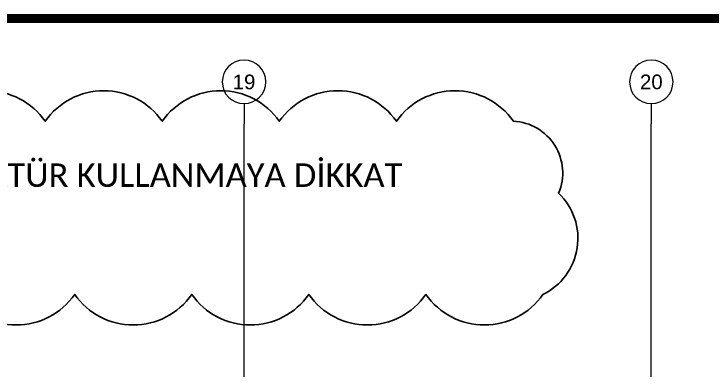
# Model space of a CAD drawing. Header units: millimetres. Extents: x -24 to 530668, y -246875 to -2983.
# Drawn here: x 264616 to 266047, y -113715 to -112985 of the extents above; entities that cross this region are included whole.
import ezdxf
from ezdxf.enums import TextEntityAlignment as Align

# ---------------------------------------------------------------- set-up
doc = ezdxf.new("R2010")
doc.units = ezdxf.units.MM
doc.layers.get('0').update_dxf_attribs({"lineweight": 20})
doc.layers.add('a_grid_label', color=9, linetype='Continuous')
doc.layers.add('yazı', color=11, linetype='Continuous')
for name, color, linetype, lineweight in [('irem rev', 23, 'Continuous', 30), ('t_tarama', 253, 'Continuous', 5), ('ölçü', 251, 'Continuous', 5)]:
    doc.layers.add(name, color=color, linetype=linetype, lineweight=lineweight)
doc.styles.add('txt_tur_1', font='arial.ttf', dxfattribs={"height": 1.5})
doc.styles.add('yazı', font='arial.ttf')

# ---------------------------------------------------------------- blocks, each defined once
blk = doc.blocks.new('a_grid label')
at = {"layer": 'a_grid_label'}
blk.add_line((0, 4.14), (0, 0), dxfattribs=at)
blk.add_circle((0, 8.6), 4.46, dxfattribs=at)
at = {"layer": 'a_grid_label', "style": 'txt_tur_1'}
blk.add_attdef('A1', text='', height=3, dxfattribs=at).set_placement((0, 7.25), align=Align.CENTER)
blk = doc.blocks.new('aydınlatma sd')
at = {"layer": 't_tarama'}
for p, q in [((259576.11, -116061.97, -17966.19), (259576.11, -112799.7, -17966.19)), ((260411.11, -116061.97, -17966.19), (260411.11, -112799.7, -17966.19))]:
    blk.add_line(p, q, dxfattribs=at)
ref = blk.add_blockref('a_grid label', (259576.11, -112799.7, -17966.19), dxfattribs=dict(at, xscale=-9.99999999999418, yscale=9.99999999999418, zscale=10))
ref.add_attrib('A1', '19', dxfattribs={"layer": 'a_grid_label', "height": 30, "style": 'txt_tur_1'}).set_placement((259576.11, -112728.7, -17966.19), align=Align.CENTER)
ref = blk.add_blockref('a_grid label', (260411.11, -112799.7, -17966.19), dxfattribs=dict(at, xscale=-9.99999999999418, yscale=9.99999999999418, zscale=10))
ref.add_attrib('A1', '20', dxfattribs={"layer": 'a_grid_label', "height": 30, "style": 'txt_tur_1'}).set_placement((260411.11, -112728.7, -17966.19), align=Align.CENTER)
at = {"layer": 't_tarama', "style": 'txt_tur_1'}
for tag, p in [('19S', (258692.48, -113427.38, -17966.19)), ('20T', (258679.1, -114252.38, -17966.19)), ('21U', (258679.1, -115238.38, -17966.19)), ('22V', (258679.1, -116077.38, -17966.19))]:
    blk.add_attdef(tag, text='', height=30, dxfattribs=at).set_placement(p, align=Align.CENTER)

msp = doc.modelspace()

# ---------------------------------------------------------------- linework, layer by layer
at = {"color": 252, "const_width": 18.492, "elevation": 0}
msp.add_lwpolyline([(263386.94, -116817.809), (263386.94, -112994.369), (268777.154, -112994.369), (268777.154, -116817.809)], close=True, dxfattribs=at)
at = {"layer": 'irem rev'}
msp.add_lwpolyline([(263720.142, -113204.926, -0.52056705), (263960.142, -113204.926, -0.52056705), (264200.142, -113204.926, -0.52056705), (264440.142, -113204.926, -0.52056705), (264680.142, -113204.926, -0.52056705), (264920.142, -113204.926, -0.52056705), (265160.142, -113204.926, -0.52056705), (265400.142, -113204.926, -0.52056705), (265640.142, -113204.926, -0.52056705), (265732.798, -113352.27, -0.52056705), (265700.577, -113560.049, -0.52056705), (265460.577, -113560.049, -0.52056705), (265220.577, -113560.049, -0.52056705), (264980.577, -113560.049, -0.52056705), (264740.577, -113560.049, -0.52056705), (264500.577, -113560.049, -0.52056705), (264260.577, -113560.049, -0.52056705), (264020.577, -113560.049, -0.52056705), (263780.577, -113560.049, -0.52056705), (263720.142, -113380.484, -0.52056705)], format="xyb", close=True, dxfattribs=at)

# ---------------------------------------------------------------- block references
at = {"layer": 'ölçü'}
msp.add_blockref('aydınlatma sd', (5511.652, -410.653), dxfattribs=at)

# ---------------------------------------------------------------- texts
at = {"layer": 'yazı', "color": 3, "insert": (263838.959, -113291.495), "char_height": 48, "width": 4198.67903, "attachment_point": 1, "style": 'yazı'}
msp.add_mtext('{\\fCalibri|b0|i0|c162|p34;* MAĞAZA İÇİ LED ARMATÜR KULLANMAYA DİKKAT \\PEDİLMELİDİR}', dxfattribs=at)

doc.saveas('drawing.dxf')
